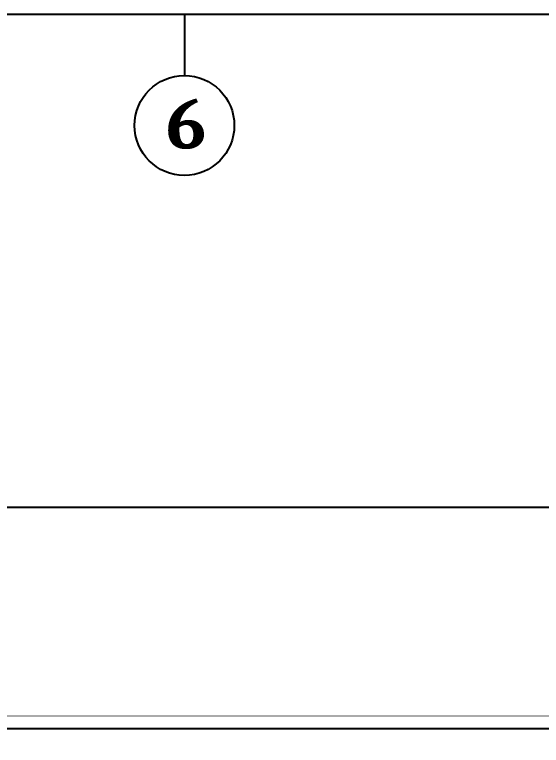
# Model space of a CAD drawing. Extents: x 223136 to 348136, y -32544 to -4064.
# Drawn here: x 263066 to 269486, y -12965 to -4064 of the extents above; entities that cross this region are included whole.
import ezdxf

# ---------------------------------------------------------------- set-up
doc = ezdxf.new("R2010")
doc.units = 0
doc.header["$LTSCALE"] = 20
doc.header["$MEASUREMENT"] = 0
doc.layers.add('6', color=6, linetype='Continuous')
doc.layers.add('Cuasau', color=10, linetype='Continuous')

msp = doc.modelspace()

# ---------------------------------------------------------------- hatches: boundary and pattern name
at = {"layer": '6', "linetype": 'ByBlock'}
h = msp.add_hatch(dxfattribs=at)
h.set_pattern_fill('ANSI32', color=8, scale=150)
h.paths.add_polyline_path([(293100, -16999.533), (287251.209, -16999.533), (287249.759, -17000.314), (287249.759, -17259.943), (293100, -17259.943)])
h.paths.add_polyline_path([(294444.5, -16999.533), (293100, -16999.533), (293100, -17259.943), (294444.5, -17259.943)])
h.paths.add_polyline_path([(310271, -16999.533), (294444.5, -16999.533), (294444.5, -17259.943), (309914.14, -17259.943), (310271, -17254.453)])
h.paths.add_polyline_path([(286789.377, -17508.211), (287249.759, -17259.943), (287249.759, -17000.314), (287053.524, -17106.068, -0.13546268), (286835.276, -17223.685), (286191.122, -17570.829), (286191.122, -17830.829), (286309.783, -17766.839, -0.32282317)])
h.paths.add_polyline_path([(286789.377, -17508.211, 0.32282317), (286309.783, -17766.839)], flags=17)
h.paths.add_polyline_path([(322538.455, -16999.533), (310271, -16999.533), (310271, -17259.943), (322831.71, -17259.943, -0.04704161)])
h.paths.add_polyline_path([(326394.5, -16999.533), (322538.455, -16999.533, 0.04704161), (322831.71, -17259.943), (325448.278, -17259.943), (325872.486, -17253.417, -0.002625), (326263.232, -17249.457, -0.01148433), (326394.5, -17251.831)])
h.paths.add_polyline_path([(289265.28, -20791.194), (291669.118, -20791.194), (291669.118, -20010.141), (289265.28, -20010.141)], flags=9)
h.paths.add_polyline_path([(289242.056, -21672.469), (290963.634, -21672.469), (290963.634, -20891.416), (289242.056, -20891.416)], flags=9)
h.paths.add_polyline_path([(341793.609, -14897.652), (343381.371, -14897.652), (343381.371, -14116.599), (341793.609, -14116.599)], flags=9)
h.paths.add_polyline_path([(326496.976, -14897.652), (328084.739, -14897.652), (328084.739, -14116.599), (326496.976, -14116.599)], flags=9)
h.paths.add_polyline_path([(341485.618, -12728.635), (342216.755, -12728.635), (342216.755, -12280.916), (341485.618, -12280.916)], flags=9)
h.paths.add_polyline_path([(334494.455, -12728.635), (335389.821, -12728.635), (335389.821, -12280.916), (334494.455, -12280.916)], flags=9)
h.paths.add_polyline_path([(341228.274, -11323.157), (341959.411, -11323.157), (341959.411, -10875.438), (341228.274, -10875.438)], flags=9)
h.paths.add_polyline_path([(310492.266, -14654.818), (312698.276, -14654.818), (312698.276, -14207.099), (310492.266, -14207.099)], flags=9)
h.paths.add_polyline_path([(341101.91, -22162.655), (341846.624, -22162.655), (341846.624, -21938.795), (341101.91, -21938.795)], flags=9)
h.paths.add_polyline_path([(325532.287, -22162.655), (326284.242, -22162.655), (326284.242, -21938.795), (325532.287, -21938.795)], flags=9)
h.paths.add_polyline_path([(309518.361, -22162.655), (310264.958, -22162.655), (310264.958, -21938.795), (309518.361, -21938.795)], flags=9)
h.paths.add_polyline_path([(292477.274, -22003.036), (293529.88, -22003.036), (293529.88, -21779.176), (292477.274, -21779.176)], flags=9)
h.paths.add_polyline_path([(282411.597, -22165.913), (282985.42, -22165.913), (282985.42, -21942.054), (282411.597, -21942.054)], flags=9)
h.paths.add_polyline_path([(257550.171, -22130.394), (258652.67, -22130.394), (258652.67, -21906.534), (257550.171, -21906.534)], flags=9)
h.paths.add_polyline_path([(257076.65, -22130.504), (257461.407, -22130.504), (257461.407, -21906.644), (257076.65, -21906.644)], flags=9)
h.paths.add_polyline_path([(243783.632, -22162.655), (244685.913, -22162.655), (244685.913, -21938.795), (243783.632, -21938.795)], flags=9)

# ---------------------------------------------------------------- linework, layer by layer
at = {"linetype": 'ByBlock'}
for p, q in [((348135.508, -4063.542), (223135.508, -4063.542)), ((265135.508, -4063.542), (265135.508, -4805.587)), ((223135.508, -10063.875), (348135.508, -10063.875))]:
    msp.add_line(p, q, dxfattribs=at)
msp.add_lwpolyline([(223135.508, -25702.311), (348135.508, -25702.311), (348135.508, -4063.542), (223135.508, -4063.542)], close=True, dxfattribs=at)
msp.add_circle((265135.508, -5413.612), 608.025, dxfattribs=at)
at = {"layer": 'Cuasau', "linetype": 'ByBlock'}
msp.add_line((283064.5, -12764.285), (258404, -12764.285), dxfattribs=at)
at = {"layer": 'Cuasau', "color": 2, "linetype": 'ByBlock', "true_color": 0xf1eb1f}
msp.add_lwpolyline([(258440, -12607.5, 0, 50, 0), (258606, -12607.5, 10, 10, 0), (282901.5, -12607.5, 50, 0, 0), (283146.5, -12607.5, 0, 0, 0)], format="xyseb", dxfattribs=at)

# ---------------------------------------------------------------- texts
at = {"linetype": 'ByBlock', "insert": (264754.851, -5096.016), "char_height": 600, "attachment_point": 1}
msp.add_mtext_dynamic_manual_height_columns('\\pi159.8116;{\\fCambria|b1|i0|c0|p18;6}', width=761.31417, gutter_width=0.4, heights=[0], dxfattribs=at)

doc.saveas('drawing.dxf')
